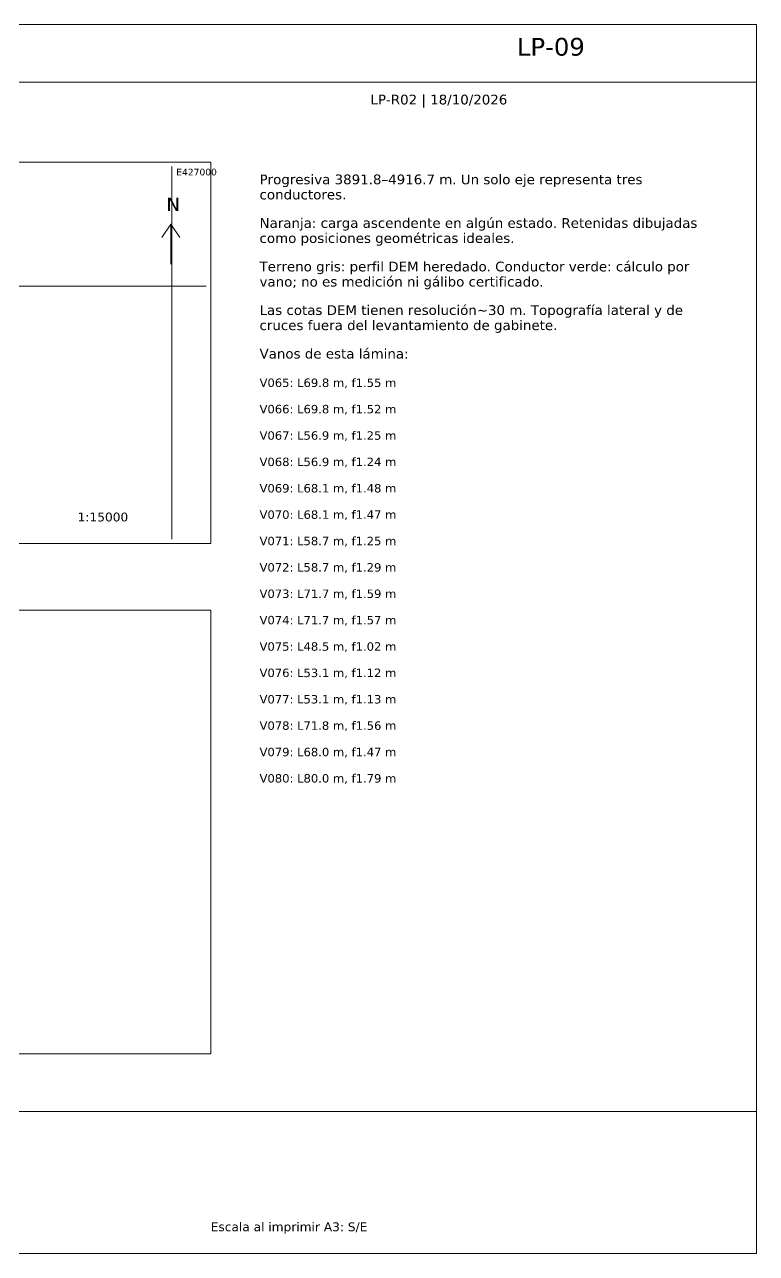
# Paper-space layout 'LP-09' of a CAD drawing. Header units: metres, sheet in millimetres. Extents: x 10 to 410, y 10 to 287.
# Drawn here: x 245 to 410, y 10 to 287 of the extents above; entities that cross this region are included whole.
import ezdxf

# ---------------------------------------------------------------- set-up
doc = ezdxf.new("R2010")
doc.units = ezdxf.units.M
for name, color, linetype, lineweight, true_color in [('GRILLA', 7, 'Continuous', 13, 0xd2dce3), ('MARCO', 7, 'Continuous', 13, 0x163b55), ('TEXTO', 7, 'Continuous', 13, 0x163b55)]:
    doc.layers.add(name, color=color, linetype=linetype, lineweight=lineweight, true_color=true_color)
doc.styles.add('LP-TEXTO', font='DejaVuSans.ttf')

psp = doc.layouts.new('LP-09')

# ---------------------------------------------------------------- linework, layer by layer
at = {"layer": 'GRILLA'}
for points in [[(15, 170), (287, 170), (287, 256), (15, 256)], [(15, 55), (287, 55), (287, 155), (15, 155)]]:
    psp.add_lwpolyline(points, close=True, dxfattribs=at)
for points in [[(278.23, 171), (278.23, 255)], [(16, 228.07), (286, 228.07)]]:
    psp.add_lwpolyline(points, dxfattribs=at)
at = {"layer": 'MARCO'}
psp.add_lwpolyline([(10, 10), (410, 10), (410, 287), (10, 287)], close=True, dxfattribs=at)
for points in [[(10, 274), (410, 274)], [(10, 42), (410, 42)]]:
    psp.add_lwpolyline(points, dxfattribs=at)
at = {"layer": 'TEXTO'}
for points in [[(276, 239), (278, 242), (280, 239)], [(278, 233), (278, 242)]]:
    psp.add_lwpolyline(points, dxfattribs=at)

# ---------------------------------------------------------------- texts
at = {"layer": 'TEXTO', "style": 'LP-TEXTO'}
for s, height, p in [('LP-09', 4, (356, 280)), ('LP-R02 | 18/10/2026', 2.2, (323, 269)), ('E427000', 1.5, (279.23, 253)), ('Progresiva 3891.8–4916.7 m. Un solo eje representa tres', 2.2, (298, 251)), ('conductores.', 2.2, (298, 247.59)), ('N', 3, (277, 245)), ('Naranja: carga ascendente en algún estado. Retenidas dibujadas', 2.2, (298, 241.18)), ('como posiciones geométricas ideales.', 2.2, (298, 237.77)), ('Terreno gris: perfil DEM heredado. Conductor verde: cálculo por', 2.2, (298, 231.36)), ('vano; no es medición ni gálibo certificado.', 2.2, (298, 227.95)), ('Las cotas DEM tienen resolución~30 m. Topografía lateral y de', 2.2, (298, 221.54)), ('cruces fuera del levantamiento de gabinete.', 2.2, (298, 218.13)), ('Vanos de esta lámina:', 2.2, (298, 211.72)), ('V065: L69.8 m, f1.55 m', 1.9, (298, 205.31)), ('V066: L69.8 m, f1.52 m', 1.9, (298, 199.37)), ('V067: L56.9 m, f1.25 m', 1.9, (298, 193.42)), ('V068: L56.9 m, f1.24 m', 1.9, (298, 187.48)), ('V069: L68.1 m, f1.48 m', 1.9, (298, 181.53)), ('V070: L68.1 m, f1.47 m', 1.9, (298, 175.59)), ('1:15000', 2, (257, 175)), ('V071: L58.7 m, f1.25 m', 1.9, (298, 169.64)), ('V072: L58.7 m, f1.29 m', 1.9, (298, 163.7)), ('V073: L71.7 m, f1.59 m', 1.9, (298, 157.75)), ('V074: L71.7 m, f1.57 m', 1.9, (298, 151.81)), ('V075: L48.5 m, f1.02 m', 1.9, (298, 145.86)), ('V076: L53.1 m, f1.12 m', 1.9, (298, 139.92)), ('V077: L53.1 m, f1.13 m', 1.9, (298, 133.97)), ('V078: L71.8 m, f1.56 m', 1.9, (298, 128.03)), ('V079: L68.0 m, f1.47 m', 1.9, (298, 122.08)), ('V080: L80.0 m, f1.79 m', 1.9, (298, 116.14)), ('Escala al imprimir A3: S/E', 2, (287, 15))]:
    psp.add_text(s, height=height, dxfattribs=at).set_placement(p)

doc.saveas('drawing.dxf')
